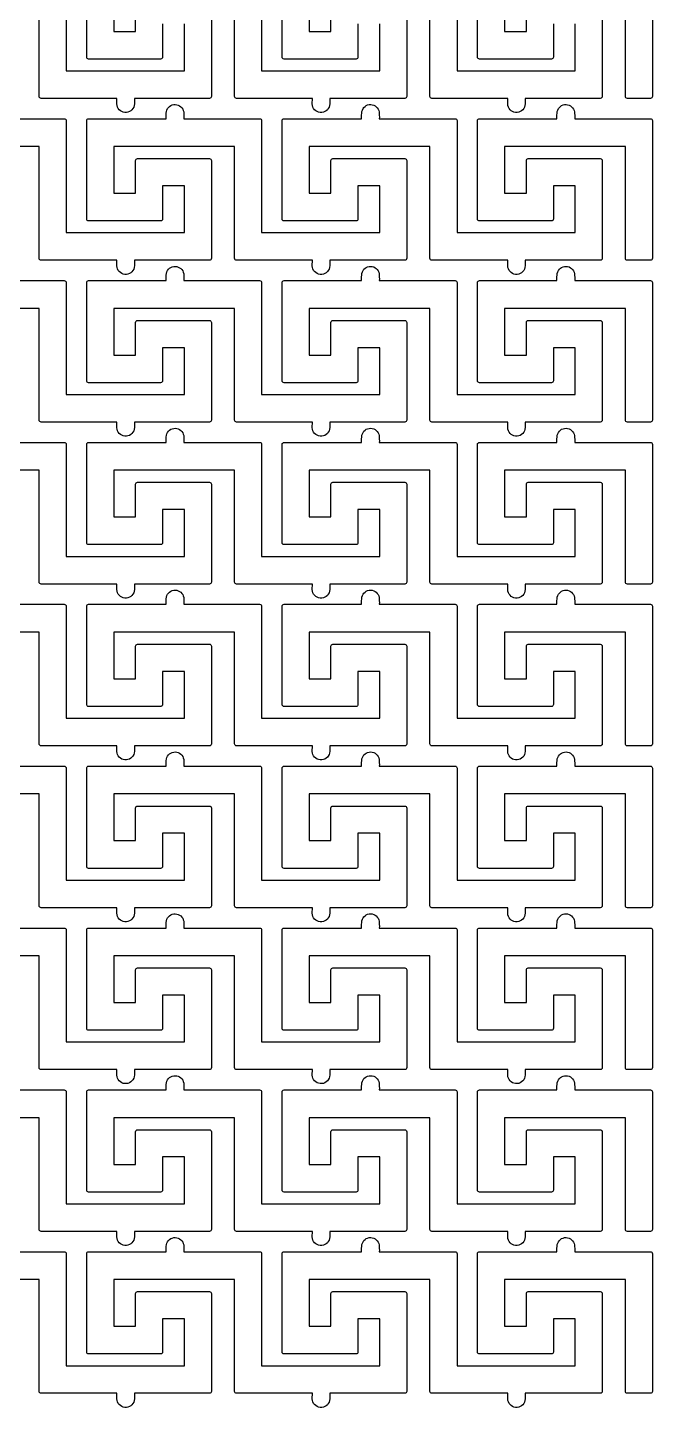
# Model space of a CAD drawing. Header units: millimetres. Extents: x 0 to 991, y 0 to 1961.
# Drawn here: x 547 to 991, y 0 to 980 of the extents above; entities that cross this region are included whole.
import ezdxf

# ---------------------------------------------------------------- set-up
doc = ezdxf.new("R2010")
doc.units = ezdxf.units.MM
doc.layers.add('Default', color=70, linetype='Continuous')

msp = doc.modelspace()

# ---------------------------------------------------------------- linework, layer by layer
at = {"layer": 'Default'}
for points in [[(574.4, 1029.22), (574.4, 949.65), (658.36, 949.65), (658.36, 982.92)], [(713.2, 1029.22), (713.2, 949.65), (797.16, 949.65), (797.16, 982.92)], [(852, 1029.22), (852, 949.65), (935.96, 949.65), (935.96, 982.92)]]:
    msp.add_lwpolyline(points, dxfattribs=at)
for points in [[(642.85, 982.92), (642.85, 959.36, -0.001107), (642.85, 959.36, -0.413079), (641.45, 957.97), (590.35, 957.97, -0.415138), (588.96, 959.36, -0.000153), (588.96, 959.36), (588.96, 1029.22, -0.001107)], [(781.65, 982.92), (781.65, 959.36, -0.001107), (781.65, 959.36, -0.413079), (780.26, 957.97), (729.15, 957.97, -0.415138), (727.76, 959.36, -0.000153), (727.76, 959.36), (727.76, 1029.22, -0.001107)], [(920.45, 982.92), (920.45, 959.36, -0.001107), (920.45, 959.36, -0.413079), (919.06, 957.97), (867.96, 957.97, -0.415138), (866.56, 959.36, -0.000153), (866.56, 959.36), (866.56, 1029.22, -0.001107)], [(990.8, 1029.22), (990.8, 931.41, -0.001107), (990.8, 931.41, -0.413079), (989.41, 930.02), (973, 930.02, -0.415138), (971.61, 931.41, -0.000153), (971.61, 931.41), (971.61, 1010.83)], [(677.55, 1000.87), (677.55, 931.41, -0.001107), (677.55, 931.41, -0.413079), (676.15, 930.02), (622.9, 930.02, -0.047216), (622.68, 924.93, -0.018014), (622.67, 924.91, -0.891682), (610.4, 926.09, -0.008716), (610.4, 926.1), (610.47, 930.02), (556.6, 930.02, -0.415138), (555.2, 931.41, -0.000153), (555.2, 931.41), (555.2, 1010.83)], [(608.15, 1010.83), (608.15, 977.68), (623.66, 977.68), (623.66, 1000.87, -0.001107)], [(816.35, 1000.87), (816.35, 931.41, -0.001107), (816.35, 931.41, -0.413079), (814.96, 930.02), (761.7, 930.02, -0.047216), (761.48, 924.93, -0.018014), (761.47, 924.91, -0.891682), (749.21, 926.09, -0.008716), (749.21, 926.1), (749.27, 930.02), (695.4, 930.02, -0.415138), (694.01, 931.41, -0.000153), (694.01, 931.41), (694.01, 1010.83)], [(746.95, 1010.83), (746.95, 977.68), (762.46, 977.68), (762.46, 1000.87, -0.001107)], [(955.15, 1000.87), (955.15, 931.41, -0.001107), (955.15, 931.41, -0.413079), (953.76, 930.02), (900.5, 930.02, -0.047216), (900.28, 924.93, -0.018014), (900.27, 924.91, -0.891682), (888.01, 926.09, -0.008716), (888.01, 926.1), (888.07, 930.02), (834.2, 930.02, -0.415138), (832.81, 931.41, -0.000153), (832.81, 931.41), (832.81, 1010.83)], [(885.75, 1010.83), (885.75, 977.68), (901.26, 977.68), (901.26, 1000.87, -0.001107)], [(519.22, 915.61), (573, 915.61, -0.415138), (574.4, 914.22, -0.000153), (574.4, 914.22), (574.4, 834.65), (658.36, 834.65), (658.36, 867.92), (642.85, 867.92), (642.85, 844.36, -0.001107), (642.85, 844.36, -0.413079), (641.45, 842.97), (590.35, 842.97, -0.415138), (588.96, 844.36, -0.000153), (588.96, 844.36), (588.96, 914.22, -0.001107), (588.96, 914.22, -0.413079), (590.35, 915.61), (645.39, 915.61, -0.046047), (645.65, 920.7, -0.013748), (645.66, 920.72, -0.838444), (657.84, 920.43, -0.009815), (657.85, 920.42, -0.037974), (658.02, 915.61), (711.8, 915.61, -0.415138), (713.2, 914.22, -0.000153), (713.2, 914.22), (713.2, 834.65), (797.16, 834.65), (797.16, 867.92), (781.65, 867.92), (781.65, 844.36, -0.001107), (781.65, 844.36, -0.413079), (780.26, 842.97), (729.15, 842.97, -0.415138), (727.76, 844.36, -0.000153), (727.76, 844.36), (727.76, 914.22, -0.001107), (727.76, 914.22, -0.413079), (729.15, 915.61), (784.19, 915.61, -0.046047), (784.46, 920.7, -0.013748), (784.46, 920.72, -0.838444), (796.65, 920.43, -0.009815), (796.65, 920.42, -0.037974), (796.82, 915.61), (850.6, 915.61, -0.415138), (852, 914.22, -0.000153), (852, 914.22), (852, 834.65), (935.96, 834.65), (935.96, 867.92), (920.45, 867.92), (920.45, 844.36, -0.001107), (920.45, 844.36, -0.413079), (919.06, 842.97), (867.96, 842.97, -0.415138), (866.56, 844.36, -0.000153), (866.56, 844.36), (866.56, 914.22, -0.001107), (866.56, 914.22, -0.413079), (867.95, 915.61), (922.99, 915.61, -0.046047), (923.26, 920.7, -0.013748), (923.26, 920.72, -0.838444), (935.45, 920.43, -0.009815), (935.45, 920.42, -0.037974), (935.62, 915.61), (989.4, 915.61, -0.415138), (990.8, 914.22, -0.000153), (990.8, 914.22), (990.8, 816.41, -0.001107), (990.8, 816.41, -0.413079), (989.41, 815.02), (973, 815.02, -0.415138), (971.61, 816.41, -0.000153), (971.61, 816.41), (971.61, 895.83), (885.75, 895.83), (885.75, 862.68), (901.26, 862.68), (901.26, 885.87, -0.001107), (901.26, 885.87, -0.413079), (902.65, 887.26), (953.76, 887.26, -0.415138), (955.15, 885.87, -0.000153), (955.15, 885.87), (955.15, 816.41, -0.001107), (955.15, 816.41, -0.413079), (953.76, 815.02), (900.5, 815.02, -0.047216), (900.28, 809.93, -0.018014), (900.27, 809.91, -0.891682), (888.01, 811.09, -0.008716), (888.01, 811.1), (888.07, 815.02), (834.2, 815.02, -0.415138), (832.81, 816.41, -0.000153), (832.81, 816.41), (832.81, 895.83), (746.95, 895.83), (746.95, 862.68), (762.46, 862.68), (762.46, 885.87, -0.001107), (762.46, 885.87, -0.413079), (763.85, 887.26), (814.96, 887.26, -0.415138), (816.35, 885.87, -0.000153), (816.35, 885.87), (816.35, 816.41, -0.001107), (816.35, 816.41, -0.413079), (814.96, 815.02), (761.7, 815.02, -0.047216), (761.48, 809.93, -0.018014), (761.47, 809.91, -0.891682), (749.21, 811.09, -0.008716), (749.21, 811.1), (749.27, 815.02), (695.4, 815.02, -0.415138), (694.01, 816.41, -0.000153), (694.01, 816.41), (694.01, 895.83), (608.15, 895.83), (608.15, 862.68), (623.66, 862.68), (623.66, 885.87, -0.001107), (623.66, 885.87, -0.413079), (625.05, 887.26), (676.15, 887.26, -0.415138), (677.55, 885.87, -0.000153), (677.55, 885.87), (677.55, 816.41, -0.001107), (677.55, 816.41, -0.413079), (676.15, 815.02), (622.9, 815.02, -0.047216), (622.68, 809.93, -0.018014), (622.67, 809.91, -0.891682), (610.4, 811.09, -0.008716), (610.4, 811.1), (610.47, 815.02), (556.6, 815.02, -0.415138), (555.2, 816.41, -0.000153), (555.2, 816.41), (555.2, 895.83), (469.35, 895.83)], [(519.22, 800.61), (573, 800.61, -0.415138), (574.4, 799.22, -0.000153), (574.4, 799.22), (574.4, 719.65), (658.36, 719.65), (658.36, 752.92), (642.85, 752.92), (642.85, 729.36, -0.001107), (642.85, 729.36, -0.413079), (641.45, 727.97), (590.35, 727.97, -0.415138), (588.96, 729.36, -0.000153), (588.96, 729.36), (588.96, 799.22, -0.001107), (588.96, 799.22, -0.413079), (590.35, 800.61), (645.39, 800.61, -0.046047), (645.65, 805.7, -0.013748), (645.66, 805.72, -0.838444), (657.84, 805.43, -0.009815), (657.85, 805.42, -0.037974), (658.02, 800.61), (711.8, 800.61, -0.415138), (713.2, 799.22, -0.000153), (713.2, 799.22), (713.2, 719.65), (797.16, 719.65), (797.16, 752.92), (781.65, 752.92), (781.65, 729.36, -0.001107), (781.65, 729.36, -0.413079), (780.26, 727.97), (729.15, 727.97, -0.415138), (727.76, 729.36, -0.000153), (727.76, 729.36), (727.76, 799.22, -0.001107), (727.76, 799.22, -0.413079), (729.15, 800.61), (784.19, 800.61, -0.046047), (784.46, 805.7, -0.013748), (784.46, 805.72, -0.838444), (796.65, 805.43, -0.009815), (796.65, 805.42, -0.037974), (796.82, 800.61), (850.6, 800.61, -0.415138), (852, 799.22, -0.000153), (852, 799.22), (852, 719.65), (935.96, 719.65), (935.96, 752.92), (920.45, 752.92), (920.45, 729.36, -0.001107), (920.45, 729.36, -0.413079), (919.06, 727.97), (867.96, 727.97, -0.415138), (866.56, 729.36, -0.000153), (866.56, 729.36), (866.56, 799.22, -0.001107), (866.56, 799.22, -0.413079), (867.95, 800.61), (922.99, 800.61, -0.046047), (923.26, 805.7, -0.013748), (923.26, 805.72, -0.838444), (935.45, 805.43, -0.009815), (935.45, 805.42, -0.037974), (935.62, 800.61), (989.4, 800.61, -0.415138), (990.8, 799.22, -0.000153), (990.8, 799.22), (990.8, 701.41, -0.001107), (990.8, 701.41, -0.413079), (989.41, 700.02), (973, 700.02, -0.415138), (971.61, 701.41, -0.000153), (971.61, 701.41), (971.61, 780.83), (885.75, 780.83), (885.75, 747.68), (901.26, 747.68), (901.26, 770.87, -0.001107), (901.26, 770.87, -0.413079), (902.65, 772.26), (953.76, 772.26, -0.415138), (955.15, 770.87, -0.000153), (955.15, 770.87), (955.15, 701.41, -0.001107), (955.15, 701.41, -0.413079), (953.76, 700.02), (900.5, 700.02, -0.047216), (900.28, 694.93, -0.018014), (900.27, 694.91, -0.891682), (888.01, 696.09, -0.008716), (888.01, 696.1), (888.07, 700.02), (834.2, 700.02, -0.415138), (832.81, 701.41, -0.000153), (832.81, 701.41), (832.81, 780.83), (746.95, 780.83), (746.95, 747.68), (762.46, 747.68), (762.46, 770.87, -0.001107), (762.46, 770.87, -0.413079), (763.85, 772.26), (814.96, 772.26, -0.415138), (816.35, 770.87, -0.000153), (816.35, 770.87), (816.35, 701.41, -0.001107), (816.35, 701.41, -0.413079), (814.96, 700.02), (761.7, 700.02, -0.047216), (761.48, 694.93, -0.018014), (761.47, 694.91, -0.891682), (749.21, 696.09, -0.008716), (749.21, 696.1), (749.27, 700.02), (695.4, 700.02, -0.415138), (694.01, 701.41, -0.000153), (694.01, 701.41), (694.01, 780.83), (608.15, 780.83), (608.15, 747.68), (623.66, 747.68), (623.66, 770.87, -0.001107), (623.66, 770.87, -0.413079), (625.05, 772.26), (676.15, 772.26, -0.415138), (677.55, 770.87, -0.000153), (677.55, 770.87), (677.55, 701.41, -0.001107), (677.55, 701.41, -0.413079), (676.15, 700.02), (622.9, 700.02, -0.047216), (622.68, 694.93, -0.018014), (622.67, 694.91, -0.891682), (610.4, 696.09, -0.008716), (610.4, 696.1), (610.47, 700.02), (556.6, 700.02, -0.415138), (555.2, 701.41, -0.000153), (555.2, 701.41), (555.2, 780.83), (469.35, 780.83)], [(519.22, 685.61), (573, 685.61, -0.415138), (574.4, 684.22, -0.000153), (574.4, 684.22), (574.4, 604.65), (658.36, 604.65), (658.36, 637.92), (642.85, 637.92), (642.85, 614.36, -0.001107), (642.85, 614.36, -0.413079), (641.45, 612.97), (590.35, 612.97, -0.415138), (588.96, 614.36, -0.000153), (588.96, 614.36), (588.96, 684.22, -0.001107), (588.96, 684.22, -0.413079), (590.35, 685.61), (645.39, 685.61, -0.046047), (645.65, 690.7, -0.013748), (645.66, 690.72, -0.838444), (657.84, 690.43, -0.009815), (657.85, 690.42, -0.037974), (658.02, 685.61), (711.8, 685.61, -0.415138), (713.2, 684.22, -0.000153), (713.2, 684.22), (713.2, 604.65), (797.16, 604.65), (797.16, 637.92), (781.65, 637.92), (781.65, 614.36, -0.001107), (781.65, 614.36, -0.413079), (780.26, 612.97), (729.15, 612.97, -0.415138), (727.76, 614.36, -0.000153), (727.76, 614.36), (727.76, 684.22, -0.001107), (727.76, 684.22, -0.413079), (729.15, 685.61), (784.19, 685.61, -0.046047), (784.46, 690.7, -0.013748), (784.46, 690.72, -0.838444), (796.65, 690.43, -0.009815), (796.65, 690.42, -0.037974), (796.82, 685.61), (850.6, 685.61, -0.415138), (852, 684.22, -0.000153), (852, 684.22), (852, 604.65), (935.96, 604.65), (935.96, 637.92), (920.45, 637.92), (920.45, 614.36, -0.001107), (920.45, 614.36, -0.413079), (919.06, 612.97), (867.96, 612.97, -0.415138), (866.56, 614.36, -0.000153), (866.56, 614.36), (866.56, 684.22, -0.001107), (866.56, 684.22, -0.413079), (867.95, 685.61), (922.99, 685.61, -0.046047), (923.26, 690.7, -0.013748), (923.26, 690.72, -0.838444), (935.45, 690.43, -0.009815), (935.45, 690.42, -0.037974), (935.62, 685.61), (989.4, 685.61, -0.415138), (990.8, 684.22, -0.000153), (990.8, 684.22), (990.8, 586.41, -0.001107), (990.8, 586.41, -0.413079), (989.41, 585.02), (973, 585.02, -0.415138), (971.61, 586.41, -0.000153), (971.61, 586.41), (971.61, 665.83), (885.75, 665.83), (885.75, 632.68), (901.26, 632.68), (901.26, 655.87, -0.001107), (901.26, 655.87, -0.413079), (902.65, 657.26), (953.76, 657.26, -0.415138), (955.15, 655.87, -0.000153), (955.15, 655.87), (955.15, 586.41, -0.001107), (955.15, 586.41, -0.413079), (953.76, 585.02), (900.5, 585.02, -0.047216), (900.28, 579.93, -0.018014), (900.27, 579.91, -0.891682), (888.01, 581.09, -0.008716), (888.01, 581.1), (888.07, 585.02), (834.2, 585.02, -0.415138), (832.81, 586.41, -0.000153), (832.81, 586.41), (832.81, 665.83), (746.95, 665.83), (746.95, 632.68), (762.46, 632.68), (762.46, 655.87, -0.001107), (762.46, 655.87, -0.413079), (763.85, 657.26), (814.96, 657.26, -0.415138), (816.35, 655.87, -0.000153), (816.35, 655.87), (816.35, 586.41, -0.001107), (816.35, 586.41, -0.413079), (814.96, 585.02), (761.7, 585.02, -0.047216), (761.48, 579.93, -0.018014), (761.47, 579.91, -0.891682), (749.21, 581.09, -0.008716), (749.21, 581.1), (749.27, 585.02), (695.4, 585.02, -0.415138), (694.01, 586.41, -0.000153), (694.01, 586.41), (694.01, 665.83), (608.15, 665.83), (608.15, 632.68), (623.66, 632.68), (623.66, 655.87, -0.001107), (623.66, 655.87, -0.413079), (625.05, 657.26), (676.15, 657.26, -0.415138), (677.55, 655.87, -0.000153), (677.55, 655.87), (677.55, 586.41, -0.001107), (677.55, 586.41, -0.413079), (676.15, 585.02), (622.9, 585.02, -0.047216), (622.68, 579.93, -0.018014), (622.67, 579.91, -0.891682), (610.4, 581.09, -0.008716), (610.4, 581.1), (610.47, 585.02), (556.6, 585.02, -0.415138), (555.2, 586.41, -0.000153), (555.2, 586.41), (555.2, 665.83), (469.35, 665.83)], [(519.22, 570.61), (573, 570.61, -0.415138), (574.4, 569.22, -0.000153), (574.4, 569.22), (574.4, 489.65), (658.36, 489.65), (658.36, 522.92), (642.85, 522.92), (642.85, 499.36, -0.001107), (642.85, 499.36, -0.413079), (641.45, 497.97), (590.35, 497.97, -0.415138), (588.96, 499.36, -0.000153), (588.96, 499.36), (588.96, 569.22, -0.001107), (588.96, 569.22, -0.413079), (590.35, 570.61), (645.39, 570.61, -0.046047), (645.65, 575.7, -0.013748), (645.66, 575.72, -0.838444), (657.84, 575.43, -0.009815), (657.85, 575.42, -0.037974), (658.02, 570.61), (711.8, 570.61, -0.415138), (713.2, 569.22, -0.000153), (713.2, 569.22), (713.2, 489.65), (797.16, 489.65), (797.16, 522.92), (781.65, 522.92), (781.65, 499.36, -0.001107), (781.65, 499.36, -0.413079), (780.26, 497.97), (729.15, 497.97, -0.415138), (727.76, 499.36, -0.000153), (727.76, 499.36), (727.76, 569.22, -0.001107), (727.76, 569.22, -0.413079), (729.15, 570.61), (784.19, 570.61, -0.046047), (784.46, 575.7, -0.013748), (784.46, 575.72, -0.838444), (796.65, 575.43, -0.009815), (796.65, 575.42, -0.037974), (796.82, 570.61), (850.6, 570.61, -0.415138), (852, 569.22, -0.000153), (852, 569.22), (852, 489.65), (935.96, 489.65), (935.96, 522.92), (920.45, 522.92), (920.45, 499.36, -0.001107), (920.45, 499.36, -0.413079), (919.06, 497.97), (867.96, 497.97, -0.415138), (866.56, 499.36, -0.000153), (866.56, 499.36), (866.56, 569.22, -0.001107), (866.56, 569.22, -0.413079), (867.95, 570.61), (922.99, 570.61, -0.046047), (923.26, 575.7, -0.013748), (923.26, 575.72, -0.838444), (935.45, 575.43, -0.009815), (935.45, 575.42, -0.037974), (935.62, 570.61), (989.4, 570.61, -0.415138), (990.8, 569.22, -0.000153), (990.8, 569.22), (990.8, 471.41, -0.001107), (990.8, 471.41, -0.413079), (989.41, 470.02), (973, 470.02, -0.415138), (971.61, 471.41, -0.000153), (971.61, 471.41), (971.61, 550.83), (885.75, 550.83), (885.75, 517.68), (901.26, 517.68), (901.26, 540.87, -0.001107), (901.26, 540.87, -0.413079), (902.65, 542.26), (953.76, 542.26, -0.415138), (955.15, 540.87, -0.000153), (955.15, 540.87), (955.15, 471.41, -0.001107), (955.15, 471.41, -0.413079), (953.76, 470.02), (900.5, 470.02, -0.047216), (900.28, 464.93, -0.018014), (900.27, 464.91, -0.891682), (888.01, 466.09, -0.008716), (888.01, 466.1), (888.07, 470.02), (834.2, 470.02, -0.415138), (832.81, 471.41, -0.000153), (832.81, 471.41), (832.81, 550.83), (746.95, 550.83), (746.95, 517.68), (762.46, 517.68), (762.46, 540.87, -0.001107), (762.46, 540.87, -0.413079), (763.85, 542.26), (814.96, 542.26, -0.415138), (816.35, 540.87, -0.000153), (816.35, 540.87), (816.35, 471.41, -0.001107), (816.35, 471.41, -0.413079), (814.96, 470.02), (761.7, 470.02, -0.047216), (761.48, 464.93, -0.018014), (761.47, 464.91, -0.891682), (749.21, 466.09, -0.008716), (749.21, 466.1), (749.27, 470.02), (695.4, 470.02, -0.415138), (694.01, 471.41, -0.000153), (694.01, 471.41), (694.01, 550.83), (608.15, 550.83), (608.15, 517.68), (623.66, 517.68), (623.66, 540.87, -0.001107), (623.66, 540.87, -0.413079), (625.05, 542.26), (676.15, 542.26, -0.415138), (677.55, 540.87, -0.000153), (677.55, 540.87), (677.55, 471.41, -0.001107), (677.55, 471.41, -0.413079), (676.15, 470.02), (622.9, 470.02, -0.047216), (622.68, 464.93, -0.018014), (622.67, 464.91, -0.891682), (610.4, 466.09, -0.008716), (610.4, 466.1), (610.47, 470.02), (556.6, 470.02, -0.415138), (555.2, 471.41, -0.000153), (555.2, 471.41), (555.2, 550.83), (469.35, 550.83)], [(519.22, 455.61), (573, 455.61, -0.415138), (574.4, 454.22, -0.000153), (574.4, 454.22), (574.4, 374.65), (658.36, 374.65), (658.36, 407.92), (642.85, 407.92), (642.85, 384.36, -0.001107), (642.85, 384.36, -0.413079), (641.45, 382.97), (590.35, 382.97, -0.415138), (588.96, 384.36, -0.000153), (588.96, 384.36), (588.96, 454.22, -0.001107), (588.96, 454.22, -0.413079), (590.35, 455.61), (645.39, 455.61, -0.046047), (645.65, 460.7, -0.013748), (645.66, 460.72, -0.838444), (657.84, 460.43, -0.009815), (657.85, 460.42, -0.037974), (658.02, 455.61), (711.8, 455.61, -0.415138), (713.2, 454.22, -0.000153), (713.2, 454.22), (713.2, 374.65), (797.16, 374.65), (797.16, 407.92), (781.65, 407.92), (781.65, 384.36, -0.001107), (781.65, 384.36, -0.413079), (780.26, 382.97), (729.15, 382.97, -0.415138), (727.76, 384.36, -0.000153), (727.76, 384.36), (727.76, 454.22, -0.001107), (727.76, 454.22, -0.413079), (729.15, 455.61), (784.19, 455.61, -0.046047), (784.46, 460.7, -0.013748), (784.46, 460.72, -0.838444), (796.65, 460.43, -0.009815), (796.65, 460.42, -0.037974), (796.82, 455.61), (850.6, 455.61, -0.415138), (852, 454.22, -0.000153), (852, 454.22), (852, 374.65), (935.96, 374.65), (935.96, 407.92), (920.45, 407.92), (920.45, 384.36, -0.001107), (920.45, 384.36, -0.413079), (919.06, 382.97), (867.96, 382.97, -0.415138), (866.56, 384.36, -0.000153), (866.56, 384.36), (866.56, 454.22, -0.001107), (866.56, 454.22, -0.413079), (867.95, 455.61), (922.99, 455.61, -0.046047), (923.26, 460.7, -0.013748), (923.26, 460.72, -0.838444), (935.45, 460.43, -0.009815), (935.45, 460.42, -0.037974), (935.62, 455.61), (989.4, 455.61, -0.415138), (990.8, 454.22, -0.000153), (990.8, 454.22), (990.8, 356.41, -0.001107), (990.8, 356.41, -0.413079), (989.41, 355.02), (973, 355.02, -0.415138), (971.61, 356.41, -0.000153), (971.61, 356.41), (971.61, 435.83), (885.75, 435.83), (885.75, 402.68), (901.26, 402.68), (901.26, 425.87, -0.001107), (901.26, 425.87, -0.413079), (902.65, 427.26), (953.76, 427.26, -0.415138), (955.15, 425.87, -0.000153), (955.15, 425.87), (955.15, 356.41, -0.001107), (955.15, 356.41, -0.413079), (953.76, 355.02), (900.5, 355.02, -0.047216), (900.28, 349.93, -0.018014), (900.27, 349.91, -0.891682), (888.01, 351.09, -0.008716), (888.01, 351.1), (888.07, 355.02), (834.2, 355.02, -0.415138), (832.81, 356.41, -0.000153), (832.81, 356.41), (832.81, 435.83), (746.95, 435.83), (746.95, 402.68), (762.46, 402.68), (762.46, 425.87, -0.001107), (762.46, 425.87, -0.413079), (763.85, 427.26), (814.96, 427.26, -0.415138), (816.35, 425.87, -0.000153), (816.35, 425.87), (816.35, 356.41, -0.001107), (816.35, 356.41, -0.413079), (814.96, 355.02), (761.7, 355.02, -0.047216), (761.48, 349.93, -0.018014), (761.47, 349.91, -0.891682), (749.21, 351.09, -0.008716), (749.21, 351.1), (749.27, 355.02), (695.4, 355.02, -0.415138), (694.01, 356.41, -0.000153), (694.01, 356.41), (694.01, 435.83), (608.15, 435.83), (608.15, 402.68), (623.66, 402.68), (623.66, 425.87, -0.001107), (623.66, 425.87, -0.413079), (625.05, 427.26), (676.15, 427.26, -0.415138), (677.55, 425.87, -0.000153), (677.55, 425.87), (677.55, 356.41, -0.001107), (677.55, 356.41, -0.413079), (676.15, 355.02), (622.9, 355.02, -0.047216), (622.68, 349.93, -0.018014), (622.67, 349.91, -0.891682), (610.4, 351.09, -0.008716), (610.4, 351.1), (610.47, 355.02), (556.6, 355.02, -0.415138), (555.2, 356.41, -0.000153), (555.2, 356.41), (555.2, 435.83), (469.35, 435.83)], [(519.22, 340.61), (573, 340.61, -0.415138), (574.4, 339.22, -0.000153), (574.4, 339.22), (574.4, 259.65), (658.36, 259.65), (658.36, 292.92), (642.85, 292.92), (642.85, 269.36, -0.001107), (642.85, 269.36, -0.413079), (641.45, 267.97), (590.35, 267.97, -0.415138), (588.96, 269.36, -0.000153), (588.96, 269.36), (588.96, 339.22, -0.001107), (588.96, 339.22, -0.413079), (590.35, 340.61), (645.39, 340.61, -0.046047), (645.65, 345.7, -0.013748), (645.66, 345.72, -0.838444), (657.84, 345.43, -0.009815), (657.85, 345.42, -0.037974), (658.02, 340.61), (711.8, 340.61, -0.415138), (713.2, 339.22, -0.000153), (713.2, 339.22), (713.2, 259.65), (797.16, 259.65), (797.16, 292.92), (781.65, 292.92), (781.65, 269.36, -0.001107), (781.65, 269.36, -0.413079), (780.26, 267.97), (729.15, 267.97, -0.415138), (727.76, 269.36, -0.000153), (727.76, 269.36), (727.76, 339.22, -0.001107), (727.76, 339.22, -0.413079), (729.15, 340.61), (784.19, 340.61, -0.046047), (784.46, 345.7, -0.013748), (784.46, 345.72, -0.838444), (796.65, 345.43, -0.009815), (796.65, 345.42, -0.037974), (796.82, 340.61), (850.6, 340.61, -0.415138), (852, 339.22, -0.000153), (852, 339.22), (852, 259.65), (935.96, 259.65), (935.96, 292.92), (920.45, 292.92), (920.45, 269.36, -0.001107), (920.45, 269.36, -0.413079), (919.06, 267.97), (867.96, 267.97, -0.415138), (866.56, 269.36, -0.000153), (866.56, 269.36), (866.56, 339.22, -0.001107), (866.56, 339.22, -0.413079), (867.95, 340.61), (922.99, 340.61, -0.046047), (923.26, 345.7, -0.013748), (923.26, 345.72, -0.838444), (935.45, 345.43, -0.009815), (935.45, 345.42, -0.037974), (935.62, 340.61), (989.4, 340.61, -0.415138), (990.8, 339.22, -0.000153), (990.8, 339.22), (990.8, 241.41, -0.001107), (990.8, 241.41, -0.413079), (989.41, 240.02), (973, 240.02, -0.415138), (971.61, 241.41, -0.000153), (971.61, 241.41), (971.61, 320.83), (885.75, 320.83), (885.75, 287.68), (901.26, 287.68), (901.26, 310.87, -0.001107), (901.26, 310.87, -0.413079), (902.65, 312.26), (953.76, 312.26, -0.415138), (955.15, 310.87, -0.000153), (955.15, 310.87), (955.15, 241.41, -0.001107), (955.15, 241.41, -0.413079), (953.76, 240.02), (900.5, 240.02, -0.047216), (900.28, 234.93, -0.018014), (900.27, 234.91, -0.891682), (888.01, 236.09, -0.008716), (888.01, 236.1), (888.07, 240.02), (834.2, 240.02, -0.415138), (832.81, 241.41, -0.000153), (832.81, 241.41), (832.81, 320.83), (746.95, 320.83), (746.95, 287.68), (762.46, 287.68), (762.46, 310.87, -0.001107), (762.46, 310.87, -0.413079), (763.85, 312.26), (814.96, 312.26, -0.415138), (816.35, 310.87, -0.000153), (816.35, 310.87), (816.35, 241.41, -0.001107), (816.35, 241.41, -0.413079), (814.96, 240.02), (761.7, 240.02, -0.047216), (761.48, 234.93, -0.018014), (761.47, 234.91, -0.891682), (749.21, 236.09, -0.008716), (749.21, 236.1), (749.27, 240.02), (695.4, 240.02, -0.415138), (694.01, 241.41, -0.000153), (694.01, 241.41), (694.01, 320.83), (608.15, 320.83), (608.15, 287.68), (623.66, 287.68), (623.66, 310.87, -0.001107), (623.66, 310.87, -0.413079), (625.05, 312.26), (676.15, 312.26, -0.415138), (677.55, 310.87, -0.000153), (677.55, 310.87), (677.55, 241.41, -0.001107), (677.55, 241.41, -0.413079), (676.15, 240.02), (622.9, 240.02, -0.047216), (622.68, 234.93, -0.018014), (622.67, 234.91, -0.891682), (610.4, 236.09, -0.008716), (610.4, 236.1), (610.47, 240.02), (556.6, 240.02, -0.415138), (555.2, 241.41, -0.000153), (555.2, 241.41), (555.2, 320.83), (469.35, 320.83)], [(519.22, 225.61), (573, 225.61, -0.415138), (574.4, 224.22, -0.000153), (574.4, 224.22), (574.4, 144.65), (658.36, 144.65), (658.36, 177.92), (642.85, 177.92), (642.85, 154.36, -0.001107), (642.85, 154.36, -0.413079), (641.45, 152.97), (590.35, 152.97, -0.415138), (588.96, 154.36, -0.000153), (588.96, 154.36), (588.96, 224.22, -0.001107), (588.96, 224.22, -0.413079), (590.35, 225.61), (645.39, 225.61, -0.046047), (645.65, 230.7, -0.013748), (645.66, 230.72, -0.838444), (657.84, 230.43, -0.009815), (657.85, 230.42, -0.037974), (658.02, 225.61), (711.8, 225.61, -0.415138), (713.2, 224.22, -0.000153), (713.2, 224.22), (713.2, 144.65), (797.16, 144.65), (797.16, 177.92), (781.65, 177.92), (781.65, 154.36, -0.001107), (781.65, 154.36, -0.413079), (780.26, 152.97), (729.15, 152.97, -0.415138), (727.76, 154.36, -0.000153), (727.76, 154.36), (727.76, 224.22, -0.001107), (727.76, 224.22, -0.413079), (729.15, 225.61), (784.19, 225.61, -0.046047), (784.46, 230.7, -0.013748), (784.46, 230.72, -0.838444), (796.65, 230.43, -0.009815), (796.65, 230.42, -0.037974), (796.82, 225.61), (850.6, 225.61, -0.415138), (852, 224.22, -0.000153), (852, 224.22), (852, 144.65), (935.96, 144.65), (935.96, 177.92), (920.45, 177.92), (920.45, 154.36, -0.001107), (920.45, 154.36, -0.413079), (919.06, 152.97), (867.96, 152.97, -0.415138), (866.56, 154.36, -0.000153), (866.56, 154.36), (866.56, 224.22, -0.001107), (866.56, 224.22, -0.413079), (867.95, 225.61), (922.99, 225.61, -0.046047), (923.26, 230.7, -0.013748), (923.26, 230.72, -0.838444), (935.45, 230.43, -0.009815), (935.45, 230.42, -0.037974), (935.62, 225.61), (989.4, 225.61, -0.415138), (990.8, 224.22, -0.000153), (990.8, 224.22), (990.8, 126.41, -0.001107), (990.8, 126.41, -0.413079), (989.41, 125.02), (973, 125.02, -0.415138), (971.61, 126.41, -0.000153), (971.61, 126.41), (971.61, 205.83), (885.75, 205.83), (885.75, 172.68), (901.26, 172.68), (901.26, 195.87, -0.001107), (901.26, 195.87, -0.413079), (902.65, 197.26), (953.76, 197.26, -0.415138), (955.15, 195.87, -0.000153), (955.15, 195.87), (955.15, 126.41, -0.001107), (955.15, 126.41, -0.413079), (953.76, 125.02), (900.5, 125.02, -0.047216), (900.28, 119.93, -0.018014), (900.27, 119.91, -0.891682), (888.01, 121.09, -0.008716), (888.01, 121.1), (888.07, 125.02), (834.2, 125.02, -0.415138), (832.81, 126.41, -0.000153), (832.81, 126.41), (832.81, 205.83), (746.95, 205.83), (746.95, 172.68), (762.46, 172.68), (762.46, 195.87, -0.001107), (762.46, 195.87, -0.413079), (763.85, 197.26), (814.96, 197.26, -0.415138), (816.35, 195.87, -0.000153), (816.35, 195.87), (816.35, 126.41, -0.001107), (816.35, 126.41, -0.413079), (814.96, 125.02), (761.7, 125.02, -0.047216), (761.48, 119.93, -0.018014), (761.47, 119.91, -0.891682), (749.21, 121.09, -0.008716), (749.21, 121.1), (749.27, 125.02), (695.4, 125.02, -0.415138), (694.01, 126.41, -0.000153), (694.01, 126.41), (694.01, 205.83), (608.15, 205.83), (608.15, 172.68), (623.66, 172.68), (623.66, 195.87, -0.001107), (623.66, 195.87, -0.413079), (625.05, 197.26), (676.15, 197.26, -0.415138), (677.55, 195.87, -0.000153), (677.55, 195.87), (677.55, 126.41, -0.001107), (677.55, 126.41, -0.413079), (676.15, 125.02), (622.9, 125.02, -0.047216), (622.68, 119.93, -0.018014), (622.67, 119.91, -0.891682), (610.4, 121.09, -0.008716), (610.4, 121.1), (610.47, 125.02), (556.6, 125.02, -0.415138), (555.2, 126.41, -0.000153), (555.2, 126.41), (555.2, 205.83), (469.35, 205.83)], [(519.22, 110.61), (573, 110.61, -0.415138), (574.4, 109.22, -0.000153), (574.4, 109.22), (574.4, 29.65), (658.36, 29.65), (658.36, 62.92), (642.85, 62.92), (642.85, 39.36, -0.001107), (642.85, 39.36, -0.413079), (641.45, 37.97), (590.35, 37.97, -0.415138), (588.96, 39.36, -0.000153), (588.96, 39.36), (588.96, 109.22, -0.001107), (588.96, 109.22, -0.413079), (590.35, 110.61), (645.39, 110.61, -0.046047), (645.65, 115.7, -0.013748), (645.66, 115.72, -0.838444), (657.84, 115.43, -0.009815), (657.85, 115.42, -0.037974), (658.02, 110.61), (711.8, 110.61, -0.415138), (713.2, 109.22, -0.000153), (713.2, 109.22), (713.2, 29.65), (797.16, 29.65), (797.16, 62.92), (781.65, 62.92), (781.65, 39.36, -0.001107), (781.65, 39.36, -0.413079), (780.26, 37.97), (729.15, 37.97, -0.415138), (727.76, 39.36, -0.000153), (727.76, 39.36), (727.76, 109.22, -0.001107), (727.76, 109.22, -0.413079), (729.15, 110.61), (784.19, 110.61, -0.046047), (784.46, 115.7, -0.013748), (784.46, 115.72, -0.838444), (796.65, 115.43, -0.009815), (796.65, 115.42, -0.037974), (796.82, 110.61), (850.6, 110.61, -0.415138), (852, 109.22, -0.000153), (852, 109.22), (852, 29.65), (935.96, 29.65), (935.96, 62.92), (920.45, 62.92), (920.45, 39.36, -0.001107), (920.45, 39.36, -0.413079), (919.06, 37.97), (867.96, 37.97, -0.415138), (866.56, 39.36, -0.000153), (866.56, 39.36), (866.56, 109.22, -0.001107), (866.56, 109.22, -0.413079), (867.95, 110.61), (922.99, 110.61, -0.046047), (923.26, 115.7, -0.013748), (923.26, 115.72, -0.838444), (935.45, 115.43, -0.009815), (935.45, 115.42, -0.037974), (935.62, 110.61), (989.4, 110.61, -0.415138), (990.8, 109.22, -0.000153), (990.8, 109.22), (990.8, 11.41, -0.001107), (990.8, 11.41, -0.413079), (989.41, 10.02), (973, 10.02, -0.415138), (971.61, 11.41, -0.000153), (971.61, 11.41), (971.61, 90.83), (885.75, 90.83), (885.75, 57.68), (901.26, 57.68), (901.26, 80.87, -0.001107), (901.26, 80.87, -0.413079), (902.65, 82.26), (953.76, 82.26, -0.415138), (955.15, 80.87, -0.000153), (955.15, 80.87), (955.15, 11.41, -0.001107), (955.15, 11.41, -0.413079), (953.76, 10.02), (900.5, 10.02, -0.047216), (900.28, 4.93, -0.018014), (900.27, 4.91, -0.891682), (888.01, 6.09, -0.008716), (888.01, 6.1), (888.07, 10.02), (834.2, 10.02, -0.415138), (832.81, 11.41, -0.000153), (832.81, 11.41), (832.81, 90.83), (746.95, 90.83), (746.95, 57.68), (762.46, 57.68), (762.46, 80.87, -0.001107), (762.46, 80.87, -0.413079), (763.85, 82.26), (814.96, 82.26, -0.415138), (816.35, 80.87, -0.000153), (816.35, 80.87), (816.35, 11.41, -0.001107), (816.35, 11.41, -0.413079), (814.96, 10.02), (761.7, 10.02, -0.047216), (761.48, 4.93, -0.018014), (761.47, 4.91, -0.891682), (749.21, 6.09, -0.008716), (749.21, 6.1), (749.27, 10.02), (695.4, 10.02, -0.415138), (694.01, 11.41, -0.000153), (694.01, 11.41), (694.01, 90.83), (608.15, 90.83), (608.15, 57.68), (623.66, 57.68), (623.66, 80.87, -0.001107), (623.66, 80.87, -0.413079), (625.05, 82.26), (676.15, 82.26, -0.415138), (677.55, 80.87, -0.000153), (677.55, 80.87), (677.55, 11.41, -0.001107), (677.55, 11.41, -0.413079), (676.15, 10.02), (622.9, 10.02, -0.047216), (622.68, 4.93, -0.018014), (622.67, 4.91, -0.891682), (610.4, 6.09, -0.008716), (610.4, 6.1), (610.47, 10.02), (556.6, 10.02, -0.415138), (555.2, 11.41, -0.000153), (555.2, 11.41), (555.2, 90.83), (469.35, 90.83)]]:
    msp.add_lwpolyline(points, format="xyb", dxfattribs=at)

doc.saveas('drawing.dxf')
